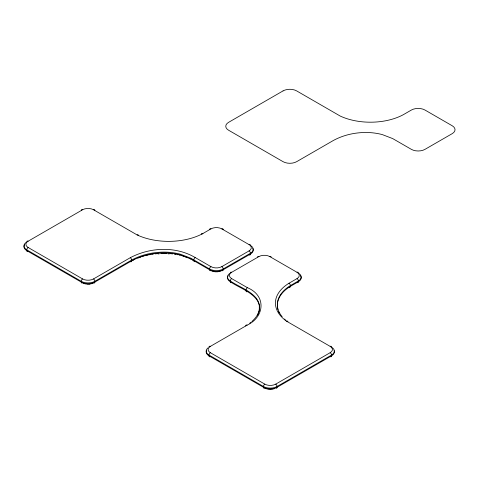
<?xml version="1.0" encoding="UTF-8"?>
<svg xmlns="http://www.w3.org/2000/svg" width="479" height="479" viewBox="0 0 479 479"><rect width="100%" height="100%" fill="white"/><g stroke="black" fill="none" stroke-linecap="round" stroke-linejoin="round"><path stroke-width="0.72" d="M257.642 315.194L259.277 310.787L259.325 305.71A39.278 22.681 0 0 0 255.888 298.537C249.086 290.705 238.68 287.454 230.303 281.742A9.628 5.562 0 0 1 228.273 275.605M251.804 321.541C256.558 317.505 260.48 311.404 259.325 304.919A39.278 22.681 0 0 0 255.888 297.752C249.086 289.921 238.68 286.67 230.303 280.957A9.628 5.562 0 0 1 229.716 273.461M249.727 323.217L250.792 322.391M247.14 325.151C264.809 316.882 266.396 295.465 247.392 287.675L231.662 278.598A7.706 4.449 0 0 1 231.662 272.306L258.899 256.582A7.706 4.449 0 0 1 269.797 256.582A1.928 1.114 -60 0 1 271.108 256.966M26.794 241.709A1.928 1.114 60 0 1 28.135 241.2L82.604 209.748A7.706 4.449 0 0 1 93.501 209.748A1.928 1.114 -60 0 1 94.86 210.395M28.135 241.2A7.706 4.449 0 0 0 28.135 247.487L82.604 278.94A7.706 4.449 0 0 0 93.501 278.94L130.282 257.702C150.047 247.236 175.631 246.008 195.21 257.546L210.934 266.629A7.706 4.449 0 0 0 221.831 266.629L249.068 250.9A7.706 4.449 0 0 0 249.068 244.613L221.831 228.89A7.706 4.449 0 0 0 210.934 228.89L202.898 233.53A1.928 1.096 60.8 0 0 201.581 233.997M202.066 234.009L202.581 233.71M331.54 347.047A1.928 1.114 -60 0 0 330.187 346.395L286.526 321.187A50.073 28.908 0 0 1 288.993 283.239L297.034 278.598A7.706 4.449 0 0 0 297.034 272.306L269.797 256.582M289.496 286.879L289.999 286.592M208.988 347.047A1.928 1.114 60 0 1 210.341 346.395L247.128 325.163A1.928 1.126 59.4 0 0 245.745 325.954M210.341 346.395A7.706 4.449 0 0 0 210.341 352.688L264.815 384.134A7.706 4.449 0 0 0 275.712 384.134L330.187 352.688A7.706 4.449 0 0 0 330.187 346.395M131.563 260.947L131.994 260.726M132.432 260.51L132.863 260.295M133.306 260.085L133.749 259.875M134.198 259.666L134.647 259.462M137.916 258.097L138.407 257.912M139.389 257.552L139.886 257.379M140.389 257.205L140.892 257.031M141.91 256.702L142.425 256.546M143.46 256.235L143.987 256.085M145.574 255.66L146.113 255.523M146.652 255.391L148.286 255.02M149.388 254.786L150.496 254.577M151.615 254.379L153.31 254.115M155.022 253.888L157.304 253.648M89.765 284.424L87.196 284.502M158.028 253.942L159.154 253.858M160.77 253.421L167.105 253.421M168.135 253.834L169.249 253.912M169.955 253.607L172.769 253.906M174.41 254.133L176.038 254.403M177.11 254.6L178.17 254.816M179.224 255.05L180.26 255.301M181.29 255.564L181.786 255.702M182.774 255.984L183.75 256.283M184.235 256.439L185.187 256.756M185.66 256.924L186.127 257.091M187.055 257.439L187.511 257.618M189.708 258.546L190.127 258.738M190.54 258.935L190.953 259.133M192.558 259.947L192.953 260.163M93.501 209.748L137.162 234.955A1.928 1.054 -62.6 0 1 138.431 235.428M250.427 245.499L250.427 245.398A1.928 1.114 -60 0 0 249.068 244.613M26.183 242.356A9.628 5.562 0 0 0 26.77 249.846L26.77 250.631A1.928 1.114 -60 0 0 28.01 251.481M28.135 247.487A1.928 1.114 -60 0 0 26.77 249.846L81.244 281.299A9.628 5.562 0 0 0 94.86 281.299L131.629 260.073C142.712 254.08 155.519 251.541 168.063 252.229A39.278 22.681 0 0 1 180.481 254.217L190.911 258.229L209.574 268.988A9.628 5.562 0 0 0 223.19 268.988L250.427 253.259A9.628 5.562 0 0 0 251.014 245.769M24.74 244.494A9.628 5.562 0 0 0 26.77 250.631L81.244 282.083A1.928 1.114 -60 0 0 82.604 282.867M82.604 278.94A1.928 1.114 -60 0 0 81.244 281.299L81.244 282.083A9.628 5.562 0 0 0 94.86 282.083L131.629 260.857C142.712 254.864 155.519 252.325 168.063 253.02A39.278 22.681 0 0 1 180.481 255.002L190.911 259.013L209.574 269.773A1.928 1.114 -60 0 0 210.814 270.623M93.501 278.94A1.928 1.114 60 0 1 94.86 281.299L94.86 282.083A1.928 1.114 60 0 1 93.501 282.867A7.706 4.449 0 0 1 90.046 284.023M130.557 261.762A1.928 1.096 60.6 0 0 131.629 260.857L131.629 260.073A1.928 1.096 60.6 0 0 130.282 257.702M195.21 257.546A1.928 1.138 -59 0 0 193.815 259.893L193.815 260.678A1.928 1.138 -59 0 0 194.941 261.6M210.934 266.629A1.928 1.114 -60 0 0 209.574 268.988L209.574 269.773A9.628 5.562 0 0 0 223.19 269.773L250.427 254.05A9.628 5.562 0 0 0 252.792 248.427M221.831 266.629A1.928 1.114 60 0 1 223.19 268.988L223.19 269.773A1.928 1.114 60 0 1 222.076 270.677M249.314 254.954A1.928 1.114 60 0 0 250.427 254.05L250.427 253.259A1.928 1.114 60 0 0 249.068 250.9M221.831 228.89A1.928 1.114 -60 0 1 223.19 229.675M209.574 229.675A1.928 1.114 60 0 1 210.934 228.89M86.621 284.095A7.706 4.449 0 0 1 83.478 283.305M81.298 210.131A1.928 1.114 60 0 1 82.604 209.748M202.898 233.53A50.073 28.908 0 0 1 137.162 234.955M221.406 270.785A7.706 4.449 0 0 1 211.359 270.785M285.795 320.337A48.145 27.8 0 0 1 284.322 319.02M282.155 316.721A48.145 27.8 0 0 1 290.376 285.586L298.393 280.957A9.628 5.562 0 0 0 298.98 273.461M288.993 283.239A1.928 1.132 59.2 0 1 290.376 285.586L290.376 286.37A48.145 27.8 0 0 0 277.88 309.542M279.155 312.949A48.145 27.8 0 0 1 278.556 311.595M289.088 287.22A1.928 1.132 59.2 0 0 290.376 286.37L298.393 281.742A9.628 5.562 0 0 0 300.423 275.605M331.546 347.185A9.628 5.562 0 0 1 331.546 355.047L331.546 355.831A1.928 1.114 60 0 1 330.306 356.681M330.187 352.688A1.928 1.114 60 0 1 331.546 355.047L277.072 386.493A9.628 5.562 0 0 1 263.456 386.493L208.982 355.047A9.628 5.562 0 0 1 207.856 347.964M334.162 350.76A9.628 5.562 0 0 1 331.546 355.831L277.072 387.283A1.928 1.114 60 0 1 276.09 388.224M275.712 384.134A1.928 1.114 60 0 1 277.072 386.493L277.072 387.283A9.628 5.562 0 0 1 263.456 387.283L208.982 355.831A9.628 5.562 0 0 1 206.617 350.215M264.815 384.134A1.928 1.114 -60 0 0 263.456 386.493L263.456 387.283A1.928 1.114 -60 0 0 264.695 388.134M210.341 352.688A1.928 1.114 -60 0 0 208.982 355.047L208.982 355.831A1.928 1.114 -60 0 0 210.341 356.615M247.392 287.675A1.928 1.09 -61 0 0 246.056 290.052L246.056 290.837A1.928 1.09 -61 0 0 247.392 291.609M231.662 278.598A1.928 1.114 -60 0 0 230.303 280.957L230.303 281.742A1.928 1.114 -60 0 0 231.543 282.592M297.034 278.598A1.928 1.114 60 0 1 298.393 280.957L298.393 281.742A1.928 1.114 60 0 1 297.279 282.646M231.662 282.526A7.706 4.449 0 0 1 231.273 282.287M297.034 272.306A1.928 1.114 -60 0 1 298.375 272.82M230.327 272.82A1.928 1.114 60 0 1 231.662 272.306M257.594 256.966A1.928 1.114 60 0 1 258.899 256.582M286.526 321.187A1.928 1.174 -57.2 0 1 287.915 321.643M274.365 388.691A7.706 4.449 0 0 1 265.24 388.295M297.423 282.287A7.706 4.449 0 0 1 297.034 282.526M283.047 90.908L228.573 122.355A9.628 5.562 0 0 0 228.573 130.216L283.047 161.668A9.628 5.562 0 0 0 296.663 161.668L333.432 140.443C344.515 134.449 357.316 131.911 369.866 132.605A39.278 22.681 0 0 1 382.278 134.587L392.714 138.599L411.377 149.358A9.628 5.562 0 0 0 424.993 149.358L452.23 133.635A9.628 5.562 0 0 0 452.23 125.773L424.993 110.044A9.628 5.562 0 0 0 411.377 110.044L403.36 114.673A48.145 27.8 0 0 1 340.252 116.074L296.663 90.908A9.628 5.562 0 0 0 283.047 90.908"/></g></svg>
